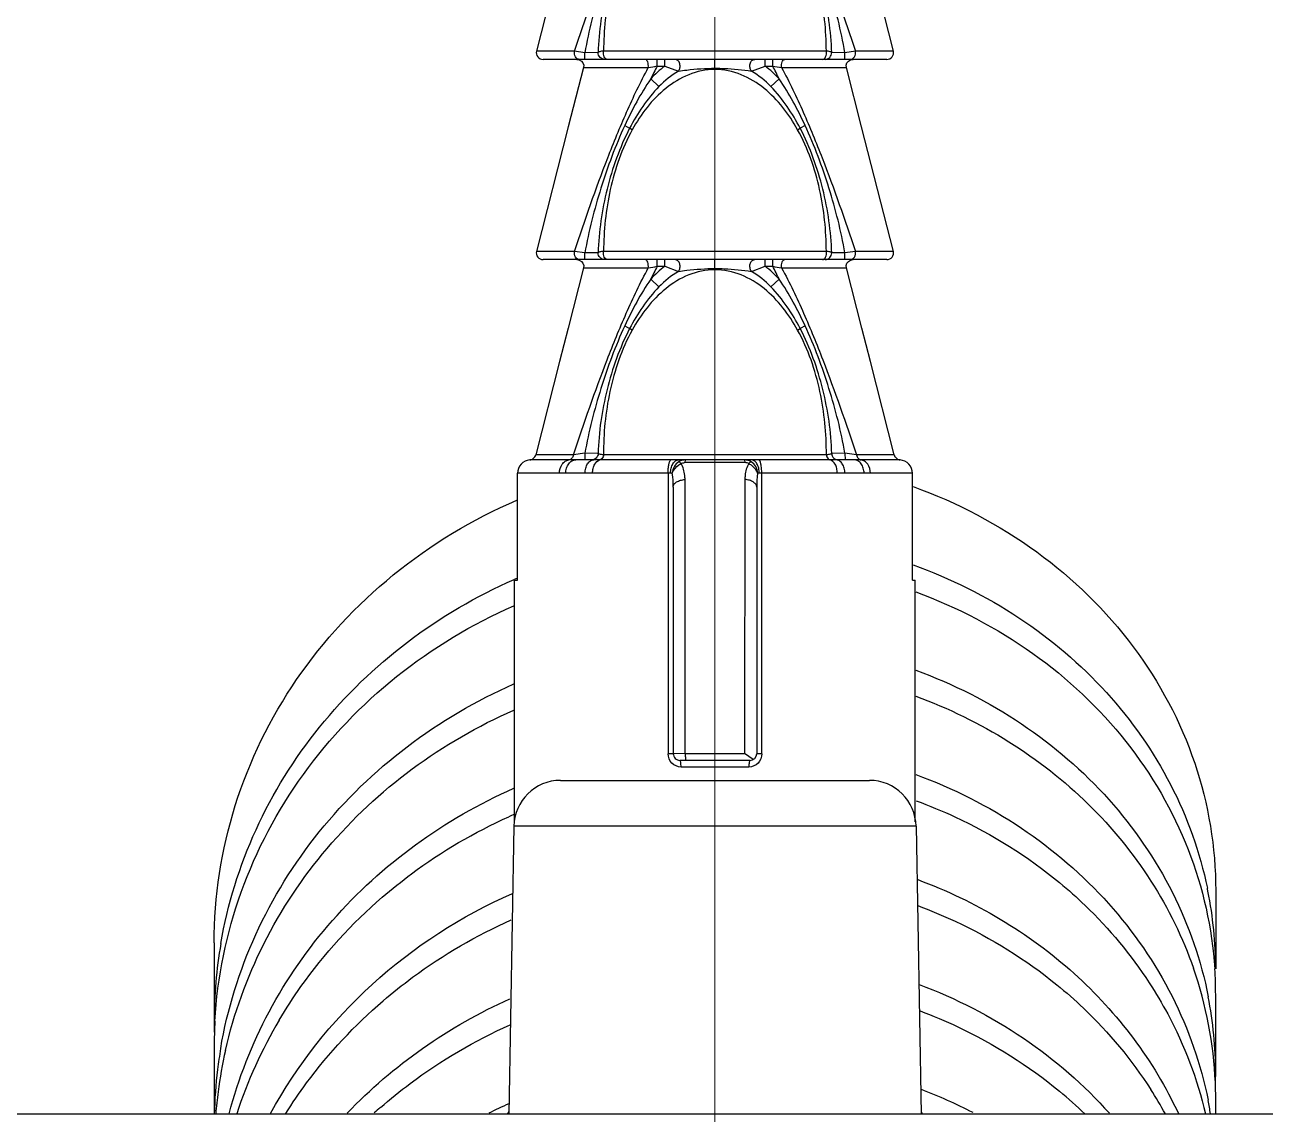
# Model space of a CAD drawing. Header units: millimetres. Extents: x -244938 to -244097, y -22577 to -21982.
# Drawn here: x -244533.28 to -244514.7, y -22220.01 to -22203.69 of the extents above; entities that cross this region are included whole.
import ezdxf

# ---------------------------------------------------------------- set-up
doc = ezdxf.new("R2010")
doc.units = ezdxf.units.MM
doc.linetypes.add('CENTERX2', pattern=[101.6, 63.5, -12.7, 12.7, -12.7])
doc.layers.add('CENTER', color=1, linetype='CENTERX2', lineweight=15)
doc.layers.add('벽', color=2, linetype='Continuous')

msp = doc.modelspace()

# ---------------------------------------------------------------- linework, layer by layer
at = {"linetype": 'Continuous'}
for p, q in [((-244525.14, -22202.22), (-244525.616, -22204.083)), ((-244520.271, -22204.083), (-244520.746, -22202.22)), ((-244525.047, -22204.083), (-244525.616, -22204.083)), ((-244524.891, -22204.107), (-244525.047, -22204.083)), ((-244524.692, -22204.104), (-244524.891, -22204.107)), ((-244524.89, -22204.207), (-244524.891, -22204.107)), ((-244521.275, -22204.083), (-244524.612, -22204.083)), ((-244520.996, -22204.107), (-244521.194, -22204.104)), ((-244520.997, -22204.207), (-244520.996, -22204.107)), ((-244520.84, -22204.083), (-244520.996, -22204.107)), ((-244520.271, -22204.083), (-244520.84, -22204.083)), ((-244520.37, -22204.207), (-244525.517, -22204.207)), ((-244524.912, -22204.331), (-244525.14, -22205.22)), ((-244525.012, -22204.207), (-244524.975, -22204.214)), ((-244524.975, -22204.214), (-244524.943, -22204.233)), ((-244524.943, -22204.233), (-244524.92, -22204.261)), ((-244524.92, -22204.261), (-244524.909, -22204.296)), ((-244524.909, -22204.296), (-244524.912, -22204.331)), ((-244524.912, -22204.331), (-244523.941, -22204.331)), ((-244523.808, -22204.307), (-244523.808, -22204.207)), ((-244523.808, -22204.307), (-244523.695, -22204.307)), ((-244523.695, -22204.307), (-244523.695, -22204.207)), ((-244523.695, -22204.307), (-244523.491, -22204.383)), ((-244522.943, -22204.359), (-244522.943, -22204.207)), ((-244522.396, -22204.383), (-244522.192, -22204.307)), ((-244522.192, -22204.307), (-244522.192, -22204.207)), ((-244522.192, -22204.307), (-244522.078, -22204.307)), ((-244522.078, -22204.307), (-244522.078, -22204.207)), ((-244521.945, -22204.331), (-244520.975, -22204.331)), ((-244520.977, -22204.296), (-244520.966, -22204.261)), ((-244520.975, -22204.331), (-244520.977, -22204.296)), ((-244520.746, -22205.22), (-244520.975, -22204.331)), ((-244520.966, -22204.261), (-244520.944, -22204.233)), ((-244520.944, -22204.233), (-244520.912, -22204.214)), ((-244520.912, -22204.214), (-244520.875, -22204.207)), ((-244523.906, -22204.501), (-244523.782, -22204.616)), ((-244521.98, -22204.501), (-244522.105, -22204.616)), ((-244525.14, -22205.22), (-244525.616, -22207.083)), ((-244524.295, -22205.199), (-244524.221, -22205.24)), ((-244524.182, -22205.262), (-244524.221, -22205.24)), ((-244521.705, -22205.262), (-244521.666, -22205.24)), ((-244521.592, -22205.198), (-244521.666, -22205.24)), ((-244520.271, -22207.083), (-244520.746, -22205.22)), ((-244525.047, -22207.083), (-244525.616, -22207.083)), ((-244524.891, -22207.107), (-244525.047, -22207.083)), ((-244524.692, -22207.104), (-244524.891, -22207.107)), ((-244524.89, -22207.207), (-244524.891, -22207.107)), ((-244521.275, -22207.083), (-244524.612, -22207.083)), ((-244520.996, -22207.107), (-244521.194, -22207.104)), ((-244520.997, -22207.207), (-244520.996, -22207.107)), ((-244520.84, -22207.083), (-244520.996, -22207.107)), ((-244520.271, -22207.083), (-244520.84, -22207.083)), ((-244520.37, -22207.207), (-244525.517, -22207.207)), ((-244524.912, -22207.331), (-244525.144, -22208.235)), ((-244525.012, -22207.207), (-244524.975, -22207.214)), ((-244524.975, -22207.214), (-244524.943, -22207.233)), ((-244524.943, -22207.233), (-244524.92, -22207.261)), ((-244524.92, -22207.261), (-244524.909, -22207.296)), ((-244524.909, -22207.296), (-244524.912, -22207.331)), ((-244524.912, -22207.331), (-244523.941, -22207.331)), ((-244523.808, -22207.307), (-244523.808, -22207.207)), ((-244523.808, -22207.307), (-244523.695, -22207.307)), ((-244523.695, -22207.307), (-244523.695, -22207.207)), ((-244523.695, -22207.307), (-244523.491, -22207.383)), ((-244522.943, -22207.359), (-244522.943, -22207.207)), ((-244522.396, -22207.383), (-244522.192, -22207.307)), ((-244522.192, -22207.307), (-244522.192, -22207.207)), ((-244522.192, -22207.307), (-244522.078, -22207.307)), ((-244522.078, -22207.307), (-244522.078, -22207.207)), ((-244521.945, -22207.331), (-244520.975, -22207.331)), ((-244520.977, -22207.296), (-244520.966, -22207.261)), ((-244520.975, -22207.331), (-244520.977, -22207.296)), ((-244520.742, -22208.235), (-244520.975, -22207.331)), ((-244520.966, -22207.261), (-244520.944, -22207.233)), ((-244520.944, -22207.233), (-244520.912, -22207.214)), ((-244520.912, -22207.214), (-244520.875, -22207.207)), ((-244523.906, -22207.501), (-244523.782, -22207.616)), ((-244521.98, -22207.501), (-244522.105, -22207.616)), ((-244525.144, -22208.235), (-244525.272, -22208.735)), ((-244524.295, -22208.199), (-244524.221, -22208.24)), ((-244524.182, -22208.262), (-244524.221, -22208.24)), ((-244521.705, -22208.262), (-244521.666, -22208.24)), ((-244521.592, -22208.198), (-244521.666, -22208.24)), ((-244520.614, -22208.735), (-244520.742, -22208.235)), ((-244525.272, -22208.735), (-244525.628, -22210.131)), ((-244520.258, -22210.131), (-244520.614, -22208.735)), ((-244525.063, -22210.131), (-244525.628, -22210.131)), ((-244524.891, -22210.107), (-244525.063, -22210.131)), ((-244524.692, -22210.11), (-244524.891, -22210.107)), ((-244524.891, -22210.107), (-244524.891, -22210.207)), ((-244521.275, -22210.131), (-244524.612, -22210.131)), ((-244520.996, -22210.107), (-244521.194, -22210.11)), ((-244520.824, -22210.131), (-244520.996, -22210.107)), ((-244520.996, -22210.107), (-244520.995, -22210.207)), ((-244520.258, -22210.131), (-244520.824, -22210.131)), ((-244525.131, -22210.207), (-244525.717, -22210.207)), ((-244525.64, -22210.159), (-244525.66, -22210.183)), ((-244525.028, -22210.207), (-244525.131, -22210.207)), ((-244524.759, -22210.207), (-244525.028, -22210.207)), ((-244524.665, -22210.207), (-244524.759, -22210.207)), ((-244523.603, -22210.207), (-244524.665, -22210.207)), ((-244523.487, -22210.207), (-244523.603, -22210.207)), ((-244522.4, -22210.207), (-244523.487, -22210.207)), ((-244522.49, -22210.248), (-244523.397, -22210.248)), ((-244522.284, -22210.207), (-244522.4, -22210.207)), ((-244521.221, -22210.207), (-244522.284, -22210.207)), ((-244521.128, -22210.207), (-244521.221, -22210.207)), ((-244520.859, -22210.207), (-244521.128, -22210.207)), ((-244520.756, -22210.207), (-244520.859, -22210.207)), ((-244520.169, -22210.207), (-244520.756, -22210.207)), ((-244520.226, -22210.183), (-244520.246, -22210.159)), ((-244525.901, -22212.007), (-244525.901, -22210.406)), ((-244525.272, -22210.406), (-244525.901, -22210.406)), ((-244525.177, -22210.407), (-244525.272, -22210.406)), ((-244524.888, -22210.407), (-244525.177, -22210.407)), ((-244524.776, -22210.406), (-244524.888, -22210.407)), ((-244523.645, -22210.406), (-244524.776, -22210.406)), ((-244523.645, -22210.406), (-244523.645, -22214.607)), ((-244523.608, -22210.407), (-244523.645, -22210.406)), ((-244523.582, -22210.407), (-244523.608, -22210.407)), ((-244523.388, -22214.606), (-244523.391, -22210.501)), ((-244522.495, -22210.501), (-244522.499, -22214.606)), ((-244522.279, -22210.407), (-244522.304, -22210.407)), ((-244522.242, -22210.406), (-244522.279, -22210.407)), ((-244522.242, -22214.607), (-244522.242, -22210.406)), ((-244521.111, -22210.406), (-244522.242, -22210.406)), ((-244520.998, -22210.407), (-244521.111, -22210.406)), ((-244520.71, -22210.407), (-244520.998, -22210.407)), ((-244520.615, -22210.406), (-244520.71, -22210.407)), ((-244519.985, -22210.406), (-244520.615, -22210.406)), ((-244519.985, -22212.007), (-244519.985, -22210.406)), ((-244523.568, -22210.613), (-244523.568, -22214.607)), ((-244522.318, -22210.613), (-244522.318, -22214.607)), ((-244525.948, -22211.997), (-244525.94, -22211.994)), ((-244525.943, -22215.626), (-244525.943, -22212.007)), ((-244525.943, -22212.007), (-244525.901, -22212.007)), ((-244525.942, -22212.01), (-244525.933, -22212.007)), ((-244519.985, -22212.007), (-244519.943, -22212.007)), ((-244519.943, -22215.626), (-244519.943, -22212.007)), ((-244523.568, -22214.607), (-244523.645, -22214.607)), ((-244523.388, -22214.606), (-244523.568, -22214.607)), ((-244522.418, -22214.707), (-244523.468, -22214.707)), ((-244523.388, -22214.606), (-244522.499, -22214.606)), ((-244522.369, -22214.694), (-244522.499, -22214.606)), ((-244522.242, -22214.607), (-244522.318, -22214.607)), ((-244522.435, -22214.807), (-244523.451, -22214.807)), ((-244525.255, -22215.007), (-244520.631, -22215.007)), ((-244525.955, -22215.695), (-244526.031, -22220.007)), ((-244519.931, -22215.695), (-244525.955, -22215.695)), ((-244519.931, -22215.695), (-244519.856, -22220.007)), ((-244515.443, -22216.657), (-244515.443, -22217.829)), ((-244530.443, -22217.439), (-244530.443, -22218.611)), ((-244515.443, -22219.392), (-244515.443, -22218.22)), ((-244530.443, -22219.002), (-244530.443, -22220.007)), ((-244515.443, -22220.007), (-244515.443, -22219.783)), ((-244526.03, -22219.969), (-244526.053, -22220.007)), ((-244519.857, -22219.969), (-244519.833, -22220.007)), ((-244495.18, -22220.007), (-244550.605, -22220.007))]:
    msp.add_line(p, q, dxfattribs=at)
for centre, radius, start, end in [((-244527.836, -22182.605), 22.072, 280.1631, 280.5139), ((-244517.88, -22207.418), 6.695, 152.3134, 154.1752), ((-244528.016, -22207.423), 6.705, 25.8267, 27.6858), ((-244518.221, -22183.541), 21.121, 259.4774, 259.844), ((-244527.787, -22185.871), 21.802, 280.1608, 280.516), ((-244517.888, -22210.414), 6.686, 152.3123, 154.1767), ((-244527.996, -22210.412), 6.683, 25.8231, 27.6883), ((-244518.288, -22186.902), 20.754, 259.4755, 259.8486), ((-244525.725, -22210.107), 0.0998, 328.1025, 345.6551), ((-244520.162, -22210.107), 0.0998, 194.3449, 211.8975), ((-244525.727, -22210.103), 0.104, 275.3324, 292.573), ((-244525.727, -22210.104), 0.103, 292.6638, 310.2499), ((-244520.16, -22210.104), 0.103, 229.7501, 247.3362), ((-244520.16, -22210.103), 0.104, 247.427, 264.6676), ((-244522.717, -22219.363), 8.043, 113.4059, 113.6196), ((-244523.468, -22214.607), 0.1, 180, 270.0005), ((-244522.418, -22214.607), 0.1, 270, 0), ((-244525.255, -22215.707), 0.7, 90, 179), ((-244520.631, -22215.707), 0.7, 1, 90), ((-244522.723, -22222.865), 8.027, 113.6716, 114.3396), ((-244521.394, -22217.834), 5.95, 11.2906, 11.7618), ((-244521.386, -22217.832), 5.942, 0.0261, 11.2894), ((-244523.597, -22218.613), 6.846, 170.2374, 179.9864), ((-244521.422, -22219.792), 5.979, 2.4672, 19.243), ((-244521.36, -22218.22), 5.916, 0.0023, 3.7949), ((-244521.382, -22219.395), 5.938, 0.0217, 11.1358), ((-244523.619, -22218.611), 6.825, 180.0031, 181.4104), ((-244523.612, -22219.002), 6.831, 176.7256, 179.9984), ((-244523.379, -22222.198), 7.075, 149.4115, 161.9034), ((-244523.597, -22220.176), 6.847, 170.3106, 172.9797), ((-244523.583, -22220.569), 6.861, 167.2368, 172.4825), ((-244523.612, -22220.174), 6.832, 172.9836, 178.5966), ((-244521.355, -22219.393), 5.911, 358.6255, 0.0016), ((-244521.342, -22219.783), 5.899, 359.9965, 2.4146), ((-244523.597, -22220.567), 6.846, 172.4854, 175.2932), ((-244522.532, -22226.696), 7.549, 62.7672, 69.2059), ((-244522.182, -22224.984), 6.903, 46.1808, 50.4121), ((-244521.75, -22223.059), 6.338, 28.8236, 32.6931), ((-244522.936, -22225.669), 7.641, 131.0588, 131.9789), ((-244522.736, -22227.136), 7.997, 114.3365, 116.7242), ((-244521.403, -22220.962), 5.96, 9.2582, 11.2486)]:
    msp.add_arc(centre, radius, start, end, dxfattribs=at)
for points, knots in [([(-244525.047, -22204.083), (-244524.89, -22203.613), (-244524.646, -22202.912), (-244524.273, -22201.996), (-244524.06, -22201.548), (-244523.941, -22201.331)], [0, 0, 0, 0, 0.500014, 0.750016, 1, 1, 1, 1]), ([(-244521.945, -22201.331), (-244521.826, -22201.548), (-244521.614, -22201.996), (-244521.241, -22202.912), (-244520.996, -22203.613), (-244520.84, -22204.083)], [0, 0, 0, 0, 0.249984, 0.499986, 1, 1, 1, 1]), ([(-244524.295, -22202.199), (-244524.434, -22202.502), (-244524.61, -22202.973), (-244524.792, -22203.615), (-244524.863, -22203.942), (-244524.891, -22204.107)], [0, 0, 0, 0, 0.499916, 0.749957, 1, 1, 1, 1]), ([(-244524.221, -22202.24), (-244524.37, -22202.527), (-244524.535, -22202.989), (-244524.659, -22203.622), (-244524.688, -22203.944), (-244524.692, -22204.104)], [0, 0, 0, 0, 0.501413, 0.751199, 1, 1, 1, 1]), ([(-244524.182, -22202.262), (-244524.336, -22202.54), (-244524.545, -22203.143), (-244524.61, -22203.772), (-244524.612, -22204.083)], [0, 0, 0, 0, 0.505805, 1, 1, 1, 1]), ([(-244521.275, -22204.083), (-244521.276, -22203.772), (-244521.341, -22203.143), (-244521.551, -22202.54), (-244521.705, -22202.262)], [0, 0, 0, 0, 0.494196, 1, 1, 1, 1]), ([(-244521.194, -22204.104), (-244521.198, -22203.944), (-244521.228, -22203.622), (-244521.352, -22202.989), (-244521.517, -22202.527), (-244521.666, -22202.24)], [0, 0, 0, 0, 0.248799, 0.498591, 1, 1, 1, 1]), ([(-244520.996, -22204.107), (-244521.024, -22203.942), (-244521.095, -22203.615), (-244521.277, -22202.972), (-244521.452, -22202.501), (-244521.592, -22202.198)], [0, 0, 0, 0, 0.250042, 0.500085, 1, 1, 1, 1]), ([(-244525.616, -22204.083), (-244525.623, -22204.111), (-244525.609, -22204.179), (-244525.547, -22204.207), (-244525.517, -22204.207)], [0, 0, 0, 0, 0.499383, 1, 1, 1, 1]), ([(-244524.972, -22204.207), (-244524.983, -22204.207), (-244525.009, -22204.199), (-244525.046, -22204.158), (-244525.052, -22204.111), (-244525.047, -22204.083)], [0, 0, 0, 0, 0.219188, 0.461716, 1, 1, 1, 1]), ([(-244524.592, -22204.207), (-244524.618, -22204.207), (-244524.672, -22204.185), (-244524.693, -22204.13), (-244524.692, -22204.104)], [0, 0, 0, 0, 0.499908, 1, 1, 1, 1]), ([(-244524.612, -22204.083), (-244524.631, -22204.085), (-244524.657, -22204.088), (-244524.683, -22204.096), (-244524.691, -22204.101), (-244524.692, -22204.104)], [0, 0, 0, 0, 0.690597, 0.893402, 1, 1, 1, 1]), ([(-244524.552, -22204.207), (-244524.562, -22204.207), (-244524.583, -22204.198), (-244524.604, -22204.167), (-244524.614, -22204.127), (-244524.614, -22204.098), (-244524.612, -22204.083)], [0, 0, 0, 0, 0.189502, 0.423747, 0.703402, 1, 1, 1, 1]), ([(-244521.334, -22204.207), (-244521.325, -22204.207), (-244521.303, -22204.198), (-244521.283, -22204.167), (-244521.272, -22204.127), (-244521.273, -22204.098), (-244521.275, -22204.083)], [0, 0, 0, 0, 0.189503, 0.423748, 0.703403, 1, 1, 1, 1]), ([(-244521.294, -22204.207), (-244521.268, -22204.207), (-244521.214, -22204.185), (-244521.194, -22204.13), (-244521.194, -22204.104)], [0, 0, 0, 0, 0.499908, 1, 1, 1, 1]), ([(-244521.194, -22204.104), (-244521.195, -22204.101), (-244521.204, -22204.096), (-244521.23, -22204.088), (-244521.255, -22204.085), (-244521.275, -22204.083)], [0, 0, 0, 0, 0.106498, 0.30909, 1, 1, 1, 1]), ([(-244520.915, -22204.207), (-244520.903, -22204.207), (-244520.878, -22204.199), (-244520.841, -22204.158), (-244520.835, -22204.111), (-244520.84, -22204.083)], [0, 0, 0, 0, 0.219189, 0.461717, 1, 1, 1, 1]), ([(-244520.37, -22204.207), (-244520.34, -22204.207), (-244520.278, -22204.179), (-244520.264, -22204.111), (-244520.271, -22204.083)], [0, 0, 0, 0, 0.500617, 1, 1, 1, 1]), ([(-244525.047, -22207.083), (-244524.89, -22206.613), (-244524.646, -22205.912), (-244524.273, -22204.996), (-244524.06, -22204.548), (-244523.941, -22204.331)], [0, 0, 0, 0, 0.500014, 0.750016, 1, 1, 1, 1]), ([(-244522.943, -22204.359), (-244523.077, -22204.359), (-244523.346, -22204.415), (-244523.691, -22204.629), (-244523.971, -22204.919), (-244524.117, -22205.145), (-244524.182, -22205.262)], [0, 0, 0, 0, 0.250277, 0.499797, 0.74937, 1, 1, 1, 1]), ([(-244523.941, -22204.331), (-244523.939, -22204.316), (-244523.94, -22204.287), (-244523.948, -22204.243), (-244523.971, -22204.207), (-244523.989, -22204.207)], [0, 0, 0, 0, 0.318177, 0.614091, 1, 1, 1, 1]), ([(-244523.491, -22204.383), (-244523.479, -22204.368), (-244523.464, -22204.331), (-244523.466, -22204.273), (-244523.491, -22204.223), (-244523.524, -22204.207), (-244523.539, -22204.207)], [0, 0, 0, 0, 0.259552, 0.537508, 0.7898, 1, 1, 1, 1]), ([(-244523.491, -22204.383), (-244523.449, -22204.377), (-244523.268, -22204.354), (-244523.084, -22204.34), (-244522.943, -22204.34)], [0, 0, 0, 0, 0.229837, 1, 1, 1, 1]), ([(-244522.943, -22204.34), (-244522.896, -22204.34), (-244522.712, -22204.345), (-244522.53, -22204.364), (-244522.396, -22204.383)], [0, 0, 0, 0, 0.260003, 1, 1, 1, 1]), ([(-244521.705, -22205.262), (-244521.769, -22205.144), (-244521.916, -22204.919), (-244522.196, -22204.629), (-244522.541, -22204.415), (-244522.81, -22204.359), (-244522.943, -22204.359)], [0, 0, 0, 0, 0.250677, 0.500316, 0.749851, 1, 1, 1, 1]), ([(-244522.396, -22204.383), (-244522.407, -22204.368), (-244522.423, -22204.331), (-244522.42, -22204.273), (-244522.396, -22204.223), (-244522.363, -22204.207), (-244522.348, -22204.207)], [0, 0, 0, 0, 0.259551, 0.537504, 0.789794, 1, 1, 1, 1]), ([(-244521.945, -22204.331), (-244521.947, -22204.316), (-244521.947, -22204.287), (-244521.939, -22204.243), (-244521.916, -22204.207), (-244521.898, -22204.207)], [0, 0, 0, 0, 0.318177, 0.614092, 1, 1, 1, 1]), ([(-244521.945, -22204.331), (-244521.826, -22204.548), (-244521.614, -22204.996), (-244521.241, -22205.912), (-244520.996, -22206.613), (-244520.84, -22207.083)], [0, 0, 0, 0, 0.249984, 0.499986, 1, 1, 1, 1]), ([(-244524.295, -22205.199), (-244524.434, -22205.502), (-244524.61, -22205.973), (-244524.792, -22206.615), (-244524.863, -22206.942), (-244524.891, -22207.107)], [0, 0, 0, 0, 0.499916, 0.749957, 1, 1, 1, 1]), ([(-244524.221, -22205.24), (-244524.37, -22205.527), (-244524.535, -22205.989), (-244524.659, -22206.622), (-244524.688, -22206.944), (-244524.692, -22207.104)], [0, 0, 0, 0, 0.501413, 0.751199, 1, 1, 1, 1]), ([(-244524.182, -22205.262), (-244524.336, -22205.54), (-244524.545, -22206.143), (-244524.61, -22206.772), (-244524.612, -22207.083)], [0, 0, 0, 0, 0.505805, 1, 1, 1, 1]), ([(-244521.275, -22207.083), (-244521.276, -22206.772), (-244521.341, -22206.143), (-244521.551, -22205.54), (-244521.705, -22205.262)], [0, 0, 0, 0, 0.494196, 1, 1, 1, 1]), ([(-244521.194, -22207.104), (-244521.198, -22206.944), (-244521.228, -22206.622), (-244521.352, -22205.989), (-244521.517, -22205.527), (-244521.666, -22205.24)], [0, 0, 0, 0, 0.248799, 0.498591, 1, 1, 1, 1]), ([(-244520.996, -22207.107), (-244521.024, -22206.942), (-244521.095, -22206.615), (-244521.277, -22205.972), (-244521.452, -22205.501), (-244521.592, -22205.198)], [0, 0, 0, 0, 0.250042, 0.500085, 1, 1, 1, 1]), ([(-244525.616, -22207.083), (-244525.623, -22207.111), (-244525.609, -22207.179), (-244525.547, -22207.207), (-244525.517, -22207.207)], [0, 0, 0, 0, 0.499383, 1, 1, 1, 1]), ([(-244524.972, -22207.207), (-244524.983, -22207.207), (-244525.009, -22207.199), (-244525.046, -22207.158), (-244525.052, -22207.111), (-244525.047, -22207.083)], [0, 0, 0, 0, 0.219188, 0.461716, 1, 1, 1, 1]), ([(-244524.592, -22207.207), (-244524.618, -22207.207), (-244524.672, -22207.185), (-244524.693, -22207.13), (-244524.692, -22207.104)], [0, 0, 0, 0, 0.499908, 1, 1, 1, 1]), ([(-244524.612, -22207.083), (-244524.631, -22207.085), (-244524.657, -22207.088), (-244524.683, -22207.096), (-244524.691, -22207.101), (-244524.692, -22207.104)], [0, 0, 0, 0, 0.690597, 0.893402, 1, 1, 1, 1]), ([(-244524.552, -22207.207), (-244524.562, -22207.207), (-244524.583, -22207.198), (-244524.604, -22207.167), (-244524.614, -22207.127), (-244524.614, -22207.098), (-244524.612, -22207.083)], [0, 0, 0, 0, 0.189502, 0.423747, 0.703402, 1, 1, 1, 1]), ([(-244521.334, -22207.207), (-244521.325, -22207.207), (-244521.303, -22207.198), (-244521.283, -22207.167), (-244521.272, -22207.127), (-244521.273, -22207.098), (-244521.275, -22207.083)], [0, 0, 0, 0, 0.189503, 0.423748, 0.703403, 1, 1, 1, 1]), ([(-244521.294, -22207.207), (-244521.268, -22207.207), (-244521.214, -22207.185), (-244521.194, -22207.13), (-244521.194, -22207.104)], [0, 0, 0, 0, 0.499908, 1, 1, 1, 1]), ([(-244521.194, -22207.104), (-244521.195, -22207.101), (-244521.204, -22207.096), (-244521.23, -22207.088), (-244521.255, -22207.085), (-244521.275, -22207.083)], [0, 0, 0, 0, 0.106498, 0.30909, 1, 1, 1, 1]), ([(-244520.915, -22207.207), (-244520.903, -22207.207), (-244520.878, -22207.199), (-244520.841, -22207.158), (-244520.835, -22207.111), (-244520.84, -22207.083)], [0, 0, 0, 0, 0.219189, 0.461717, 1, 1, 1, 1]), ([(-244520.37, -22207.207), (-244520.34, -22207.207), (-244520.278, -22207.179), (-244520.264, -22207.111), (-244520.271, -22207.083)], [0, 0, 0, 0, 0.500617, 1, 1, 1, 1]), ([(-244525.063, -22210.131), (-244524.904, -22209.654), (-244524.656, -22208.94), (-244524.278, -22208.007), (-244524.062, -22207.552), (-244523.941, -22207.331)], [0, 0, 0, 0, 0.500015, 0.750017, 1, 1, 1, 1]), ([(-244523.941, -22207.331), (-244523.939, -22207.316), (-244523.94, -22207.287), (-244523.948, -22207.243), (-244523.971, -22207.207), (-244523.989, -22207.207)], [0, 0, 0, 0, 0.318178, 0.614092, 1, 1, 1, 1]), ([(-244523.491, -22207.383), (-244523.479, -22207.368), (-244523.464, -22207.331), (-244523.466, -22207.273), (-244523.491, -22207.223), (-244523.524, -22207.207), (-244523.539, -22207.207)], [0, 0, 0, 0, 0.259552, 0.537509, 0.789801, 1, 1, 1, 1]), ([(-244523.491, -22207.383), (-244523.449, -22207.377), (-244523.268, -22207.354), (-244523.084, -22207.34), (-244522.943, -22207.34)], [0, 0, 0, 0, 0.229839, 1, 1, 1, 1]), ([(-244522.943, -22207.34), (-244522.896, -22207.34), (-244522.712, -22207.345), (-244522.53, -22207.364), (-244522.396, -22207.383)], [0, 0, 0, 0, 0.260004, 1, 1, 1, 1]), ([(-244522.396, -22207.383), (-244522.407, -22207.368), (-244522.423, -22207.331), (-244522.42, -22207.273), (-244522.396, -22207.223), (-244522.363, -22207.207), (-244522.348, -22207.207)], [0, 0, 0, 0, 0.259551, 0.537504, 0.789795, 1, 1, 1, 1]), ([(-244521.945, -22207.331), (-244521.947, -22207.316), (-244521.947, -22207.287), (-244521.939, -22207.243), (-244521.916, -22207.207), (-244521.898, -22207.207)], [0, 0, 0, 0, 0.318177, 0.614092, 1, 1, 1, 1]), ([(-244521.945, -22207.331), (-244521.824, -22207.552), (-244521.608, -22208.007), (-244521.23, -22208.94), (-244520.982, -22209.654), (-244520.824, -22210.131)], [0, 0, 0, 0, 0.249983, 0.499985, 1, 1, 1, 1]), ([(-244522.943, -22207.359), (-244523.077, -22207.359), (-244523.346, -22207.415), (-244523.691, -22207.629), (-244523.971, -22207.92), (-244524.118, -22208.145), (-244524.182, -22208.262)], [0, 0, 0, 0, 0.250296, 0.49982, 0.749389, 1, 1, 1, 1]), ([(-244521.705, -22208.262), (-244521.769, -22208.144), (-244521.916, -22207.919), (-244522.196, -22207.629), (-244522.541, -22207.415), (-244522.81, -22207.359), (-244522.943, -22207.359)], [0, 0, 0, 0, 0.250677, 0.500316, 0.74985, 1, 1, 1, 1]), ([(-244524.295, -22208.199), (-244524.434, -22208.502), (-244524.61, -22208.973), (-244524.792, -22209.616), (-244524.863, -22209.943), (-244524.891, -22210.107)], [0, 0, 0, 0, 0.499916, 0.749956, 1, 1, 1, 1]), ([(-244524.221, -22208.24), (-244524.371, -22208.528), (-244524.536, -22208.992), (-244524.66, -22209.627), (-244524.689, -22209.949), (-244524.692, -22210.11)], [0, 0, 0, 0, 0.501414, 0.751196, 1, 1, 1, 1]), ([(-244524.182, -22208.262), (-244524.34, -22208.548), (-244524.552, -22209.167), (-244524.614, -22209.813), (-244524.612, -22210.131)], [0, 0, 0, 0, 0.50612, 1, 1, 1, 1]), ([(-244521.275, -22210.131), (-244521.273, -22209.813), (-244521.335, -22209.167), (-244521.547, -22208.547), (-244521.705, -22208.262)], [0, 0, 0, 0, 0.493886, 1, 1, 1, 1]), ([(-244521.194, -22210.11), (-244521.198, -22209.949), (-244521.227, -22209.626), (-244521.351, -22208.991), (-244521.516, -22208.528), (-244521.666, -22208.24)], [0, 0, 0, 0, 0.248801, 0.498589, 1, 1, 1, 1]), ([(-244520.996, -22210.107), (-244521.024, -22209.943), (-244521.095, -22209.616), (-244521.277, -22208.973), (-244521.452, -22208.501), (-244521.592, -22208.198)], [0, 0, 0, 0, 0.250042, 0.500085, 1, 1, 1, 1]), ([(-244525.063, -22210.131), (-244525.066, -22210.15), (-244525.081, -22210.184), (-244525.115, -22210.205), (-244525.131, -22210.207)], [0, 0, 0, 0, 0.536771, 1, 1, 1, 1]), ([(-244524.692, -22210.11), (-244524.693, -22210.135), (-244524.715, -22210.186), (-244524.767, -22210.207), (-244524.792, -22210.207)], [0, 0, 0, 0, 0.50007, 1, 1, 1, 1]), ([(-244524.612, -22210.131), (-244524.632, -22210.129), (-244524.658, -22210.126), (-244524.683, -22210.118), (-244524.692, -22210.113), (-244524.692, -22210.11)], [0, 0, 0, 0, 0.701316, 0.899207, 1, 1, 1, 1]), ([(-244524.612, -22210.131), (-244524.613, -22210.141), (-244524.62, -22210.171), (-244524.644, -22210.203), (-244524.665, -22210.207)], [0, 0, 0, 0, 0.306518, 1, 1, 1, 1]), ([(-244521.194, -22210.11), (-244521.195, -22210.113), (-244521.203, -22210.118), (-244521.229, -22210.126), (-244521.255, -22210.129), (-244521.275, -22210.131)], [0, 0, 0, 0, 0.100661, 0.298276, 1, 1, 1, 1]), ([(-244521.275, -22210.131), (-244521.273, -22210.141), (-244521.266, -22210.171), (-244521.243, -22210.203), (-244521.221, -22210.207)], [0, 0, 0, 0, 0.306518, 1, 1, 1, 1]), ([(-244521.194, -22210.11), (-244521.194, -22210.135), (-244521.172, -22210.186), (-244521.12, -22210.207), (-244521.094, -22210.207)], [0, 0, 0, 0, 0.500069, 1, 1, 1, 1]), ([(-244520.824, -22210.131), (-244520.82, -22210.15), (-244520.806, -22210.184), (-244520.772, -22210.205), (-244520.756, -22210.207)], [0, 0, 0, 0, 0.536771, 1, 1, 1, 1]), ([(-244525.717, -22210.207), (-244525.766, -22210.211), (-244525.862, -22210.257), (-244525.901, -22210.357), (-244525.901, -22210.406)], [0, 0, 0, 0, 0.499954, 1, 1, 1, 1]), ([(-244525.272, -22210.406), (-244525.272, -22210.359), (-244525.252, -22210.288), (-244525.19, -22210.224), (-244525.15, -22210.209), (-244525.131, -22210.207)], [0, 0, 0, 0, 0.535663, 0.777504, 1, 1, 1, 1]), ([(-244525.177, -22210.407), (-244525.177, -22210.381), (-244525.17, -22210.331), (-244525.139, -22210.265), (-244525.09, -22210.219), (-244525.048, -22210.207), (-244525.028, -22210.207)], [0, 0, 0, 0, 0.282644, 0.547386, 0.784518, 1, 1, 1, 1]), ([(-244524.888, -22210.407), (-244524.888, -22210.381), (-244524.882, -22210.332), (-244524.856, -22210.267), (-244524.814, -22210.22), (-244524.776, -22210.207), (-244524.759, -22210.207)], [0, 0, 0, 0, 0.29658, 0.56834, 0.80051, 1, 1, 1, 1]), ([(-244524.776, -22210.406), (-244524.776, -22210.381), (-244524.771, -22210.335), (-244524.745, -22210.259), (-244524.699, -22210.212), (-244524.665, -22210.207)], [0, 0, 0, 0, 0.301065, 0.577718, 1, 1, 1, 1]), ([(-244523.645, -22210.406), (-244523.645, -22210.382), (-244523.643, -22210.337), (-244523.635, -22210.276), (-244523.624, -22210.234), (-244523.611, -22210.21), (-244523.603, -22210.207)], [0, 0, 0, 0, 0.347706, 0.651377, 0.874527, 1, 1, 1, 1]), ([(-244523.608, -22210.407), (-244523.608, -22210.381), (-244523.602, -22210.332), (-244523.577, -22210.267), (-244523.539, -22210.22), (-244523.503, -22210.207), (-244523.487, -22210.207)], [0, 0, 0, 0, 0.302961, 0.578074, 0.808117, 1, 1, 1, 1]), ([(-244523.485, -22210.235), (-244523.514, -22210.253), (-244523.562, -22210.305), (-244523.581, -22210.373), (-244523.582, -22210.407)], [0, 0, 0, 0, 0.494234, 1, 1, 1, 1]), ([(-244523.582, -22210.407), (-244523.577, -22210.392), (-244523.547, -22210.333), (-244523.496, -22210.285), (-244523.452, -22210.262)], [0, 0, 0, 0, 0.235597, 1, 1, 1, 1]), ([(-244523.485, -22210.235), (-244523.48, -22210.236), (-244523.467, -22210.245), (-244523.458, -22210.255), (-244523.452, -22210.262)], [0, 0, 0, 0, 0.380343, 1, 1, 1, 1]), ([(-244523.391, -22210.501), (-244523.392, -22210.48), (-244523.396, -22210.397), (-244523.419, -22210.314), (-244523.452, -22210.262)], [0, 0, 0, 0, 0.254318, 1, 1, 1, 1]), ([(-244523.385, -22210.207), (-244523.389, -22210.207), (-244523.393, -22210.226), (-244523.396, -22210.238), (-244523.397, -22210.248)], [0, 0, 0, 0, 0.294511, 1, 1, 1, 1]), ([(-244522.49, -22210.248), (-244522.491, -22210.238), (-244522.493, -22210.226), (-244522.498, -22210.207), (-244522.502, -22210.207)], [0, 0, 0, 0, 0.705489, 1, 1, 1, 1]), ([(-244522.435, -22210.262), (-244522.468, -22210.314), (-244522.491, -22210.397), (-244522.495, -22210.48), (-244522.495, -22210.501)], [0, 0, 0, 0, 0.74571, 1, 1, 1, 1]), ([(-244522.435, -22210.262), (-244522.429, -22210.255), (-244522.419, -22210.245), (-244522.407, -22210.236), (-244522.402, -22210.235)], [0, 0, 0, 0, 0.619839, 1, 1, 1, 1]), ([(-244522.435, -22210.262), (-244522.42, -22210.27), (-244522.365, -22210.306), (-244522.321, -22210.361), (-244522.304, -22210.407)], [0, 0, 0, 0, 0.259871, 1, 1, 1, 1]), ([(-244522.304, -22210.407), (-244522.306, -22210.373), (-244522.325, -22210.304), (-244522.374, -22210.252), (-244522.402, -22210.234)], [0, 0, 0, 0, 0.505777, 1, 1, 1, 1]), ([(-244522.279, -22210.407), (-244522.279, -22210.381), (-244522.285, -22210.332), (-244522.309, -22210.267), (-244522.348, -22210.22), (-244522.384, -22210.207), (-244522.4, -22210.207)], [0, 0, 0, 0, 0.302957, 0.578067, 0.80811, 1, 1, 1, 1]), ([(-244522.242, -22210.406), (-244522.242, -22210.382), (-244522.244, -22210.337), (-244522.252, -22210.276), (-244522.263, -22210.234), (-244522.276, -22210.21), (-244522.284, -22210.207)], [0, 0, 0, 0, 0.347707, 0.651378, 0.874528, 1, 1, 1, 1]), ([(-244521.111, -22210.406), (-244521.111, -22210.381), (-244521.116, -22210.335), (-244521.142, -22210.259), (-244521.188, -22210.212), (-244521.221, -22210.207)], [0, 0, 0, 0, 0.301064, 0.577717, 1, 1, 1, 1]), ([(-244520.998, -22210.407), (-244520.998, -22210.381), (-244521.004, -22210.332), (-244521.031, -22210.267), (-244521.073, -22210.22), (-244521.111, -22210.207), (-244521.128, -22210.207)], [0, 0, 0, 0, 0.29658, 0.56834, 0.800511, 1, 1, 1, 1]), ([(-244520.71, -22210.407), (-244520.71, -22210.381), (-244520.717, -22210.331), (-244520.748, -22210.265), (-244520.797, -22210.219), (-244520.839, -22210.207), (-244520.859, -22210.207)], [0, 0, 0, 0, 0.282644, 0.547387, 0.784519, 1, 1, 1, 1]), ([(-244520.615, -22210.406), (-244520.615, -22210.359), (-244520.634, -22210.288), (-244520.697, -22210.224), (-244520.737, -22210.209), (-244520.756, -22210.207)], [0, 0, 0, 0, 0.535663, 0.777505, 1, 1, 1, 1]), ([(-244519.985, -22210.406), (-244519.985, -22210.357), (-244520.024, -22210.257), (-244520.121, -22210.211), (-244520.169, -22210.207)], [0, 0, 0, 0, 0.500046, 1, 1, 1, 1]), ([(-244523.568, -22210.613), (-244523.568, -22210.599), (-244523.557, -22210.567), (-244523.516, -22210.533), (-244523.459, -22210.509), (-244523.415, -22210.502), (-244523.391, -22210.501)], [0, 0, 0, 0, 0.186893, 0.41368, 0.689512, 1, 1, 1, 1]), ([(-244522.318, -22210.613), (-244522.318, -22210.599), (-244522.33, -22210.567), (-244522.371, -22210.533), (-244522.428, -22210.509), (-244522.472, -22210.502), (-244522.495, -22210.501)], [0, 0, 0, 0, 0.186893, 0.41368, 0.689512, 1, 1, 1, 1]), ([(-244519.974, -22210.607), (-244519.317, -22210.844), (-244518.081, -22211.491), (-244516.607, -22212.929), (-244515.661, -22214.702), (-244515.443, -22216.013), (-244515.443, -22216.657)], [0, 0, 0, 0, 0.260865, 0.513621, 0.759004, 1, 1, 1, 1]), ([(-244530.443, -22217.439), (-244530.443, -22216.746), (-244530.227, -22215.345), (-244529.287, -22213.429), (-244527.817, -22211.845), (-244526.571, -22211.094), (-244525.909, -22210.808)], [0, 0, 0, 0, 0.245128, 0.492795, 0.744481, 1, 1, 1, 1]), ([(-244519.974, -22211.779), (-244519.419, -22211.98), (-244518.364, -22212.504), (-244517.036, -22213.632), (-244516.059, -22215.025), (-244515.68, -22216.084), (-244515.568, -22216.621)], [0, 0, 0, 0, 0.259616, 0.512499, 0.758792, 1, 1, 1, 1]), ([(-244530.344, -22217.452), (-244530.243, -22216.865), (-244529.884, -22215.706), (-244528.918, -22214.156), (-244527.588, -22212.872), (-244526.515, -22212.246), (-244525.948, -22211.997)], [0, 0, 0, 0, 0.245295, 0.493442, 0.745141, 1, 1, 1, 1]), ([(-244519.934, -22212.185), (-244519.315, -22212.412), (-244518.146, -22213.021), (-244516.728, -22214.354), (-244515.773, -22215.995), (-244515.497, -22217.22), (-244515.456, -22217.829)], [0, 0, 0, 0, 0.260453, 0.513266, 0.758972, 1, 1, 1, 1]), ([(-244530.432, -22218.612), (-244530.395, -22217.956), (-244530.125, -22216.64), (-244529.176, -22214.854), (-244527.76, -22213.375), (-244526.58, -22212.666), (-244525.953, -22212.39)], [0, 0, 0, 0, 0.245161, 0.492998, 0.744696, 1, 1, 1, 1]), ([(-244519.934, -22213.357), (-244519.378, -22213.561), (-244518.322, -22214.093), (-244516.999, -22215.235), (-244516.031, -22216.642), (-244515.662, -22217.708), (-244515.555, -22218.248)], [0, 0, 0, 0, 0.259638, 0.512499, 0.758761, 1, 1, 1, 1]), ([(-244530.346, -22219.024), (-244530.246, -22218.437), (-244529.887, -22217.277), (-244528.923, -22215.725), (-244527.593, -22214.439), (-244526.52, -22213.811), (-244525.953, -22213.562)], [0, 0, 0, 0, 0.245296, 0.49344, 0.745137, 1, 1, 1, 1]), ([(-244519.937, -22213.746), (-244519.451, -22213.924), (-244518.523, -22214.375), (-244517.319, -22215.318), (-244516.371, -22216.476), (-244515.936, -22217.364), (-244515.777, -22217.821)], [0, 0, 0, 0, 0.258568, 0.511315, 0.758173, 1, 1, 1, 1]), ([(-244530.274, -22219.053), (-244530.149, -22218.501), (-244529.758, -22217.418), (-244528.797, -22215.975), (-244527.513, -22214.779), (-244526.492, -22214.19), (-244525.955, -22213.954)], [0, 0, 0, 0, 0.24542, 0.493707, 0.745375, 1, 1, 1, 1]), ([(-244523.451, -22214.807), (-244523.501, -22214.807), (-244523.605, -22214.762), (-244523.645, -22214.658), (-244523.645, -22214.607)], [0, 0, 0, 0, 0.496628, 1, 1, 1, 1]), ([(-244523.451, -22214.807), (-244523.451, -22214.794), (-244523.452, -22214.771), (-244523.456, -22214.739), (-244523.459, -22214.72), (-244523.465, -22214.707), (-244523.468, -22214.707)], [0, 0, 0, 0, 0.370671, 0.686736, 0.903221, 1, 1, 1, 1]), ([(-244523.388, -22214.606), (-244523.388, -22214.619), (-244523.388, -22214.643), (-244523.386, -22214.673), (-244523.383, -22214.695), (-244523.381, -22214.704), (-244523.379, -22214.707), (-244523.378, -22214.707)], [0, 0, 0, 0, 0.376508, 0.697371, 0.914015, 0.973155, 1, 1, 1, 1]), ([(-244522.242, -22214.607), (-244522.242, -22214.658), (-244522.281, -22214.762), (-244522.385, -22214.807), (-244522.435, -22214.807)], [0, 0, 0, 0, 0.503371, 1, 1, 1, 1]), ([(-244522.418, -22214.707), (-244522.422, -22214.707), (-244522.427, -22214.72), (-244522.431, -22214.739), (-244522.435, -22214.771), (-244522.435, -22214.794), (-244522.435, -22214.807)], [0, 0, 0, 0, 0.096779, 0.313264, 0.629329, 1, 1, 1, 1]), ([(-244519.937, -22214.919), (-244519.382, -22215.122), (-244518.327, -22215.653), (-244517.004, -22216.793), (-244516.035, -22218.196), (-244515.665, -22219.26), (-244515.557, -22219.799)], [0, 0, 0, 0, 0.259629, 0.512492, 0.758761, 1, 1, 1, 1]), ([(-244530.219, -22220.001), (-244530.081, -22219.471), (-244529.673, -22218.436), (-244528.716, -22217.06), (-244527.462, -22215.92), (-244526.474, -22215.354), (-244525.955, -22215.126)], [0, 0, 0, 0, 0.245515, 0.49389, 0.745532, 1, 1, 1, 1]), ([(-244519.931, -22215.312), (-244519.734, -22215.384), (-244518.969, -22215.701), (-244518.257, -22216.146), (-244517.782, -22216.539)], [0, 0, 0, 0, 0.253753, 1, 1, 1, 1]), ([(-244527.925, -22216.757), (-244527.784, -22216.635), (-244527.198, -22216.166), (-244526.545, -22215.783), (-244526.031, -22215.551)], [0, 0, 0, 0, 0.249012, 1, 1, 1, 1]), ([(-244519.904, -22216.494), (-244519.052, -22216.81), (-244517.476, -22217.738), (-244516.37, -22219.206), (-244516.003, -22219.997)], [0, 0, 0, 0, 0.510409, 1, 1, 1, 1]), ([(-244517.782, -22216.539), (-244517.65, -22216.648), (-244517.148, -22217.096), (-244516.712, -22217.619), (-244516.438, -22218.04)], [0, 0, 0, 0, 0.25334, 1, 1, 1, 1]), ([(-244529.599, -22219.998), (-244529.208, -22219.277), (-244528.159, -22217.951), (-244526.74, -22217.037), (-244525.977, -22216.699)], [0, 0, 0, 0, 0.495435, 1, 1, 1, 1]), ([(-244529.47, -22218.598), (-244529.368, -22218.426), (-244528.931, -22217.752), (-244528.382, -22217.151), (-244527.925, -22216.757)], [0, 0, 0, 0, 0.248647, 1, 1, 1, 1]), ([(-244519.907, -22216.883), (-244519.716, -22216.954), (-244518.977, -22217.262), (-244518.287, -22217.69), (-244517.824, -22218.068)], [0, 0, 0, 0, 0.253613, 1, 1, 1, 1]), ([(-244527.914, -22218.31), (-244527.771, -22218.187), (-244527.177, -22217.714), (-244526.514, -22217.329), (-244525.993, -22217.097)], [0, 0, 0, 0, 0.24901, 1, 1, 1, 1]), ([(-244519.885, -22218.064), (-244519.337, -22218.269), (-244518.297, -22218.801), (-244517.414, -22219.568), (-244517.035, -22219.994)], [0, 0, 0, 0, 0.506555, 1, 1, 1, 1]), ([(-244517.824, -22218.068), (-244517.686, -22218.18), (-244517.157, -22218.645), (-244516.701, -22219.193), (-244516.417, -22219.636)], [0, 0, 0, 0, 0.253511, 1, 1, 1, 1]), ([(-244516.438, -22218.04), (-244516.34, -22218.191), (-244515.976, -22218.805), (-244515.719, -22219.483), (-244515.598, -22220.002)], [0, 0, 0, 0, 0.252847, 1, 1, 1, 1]), ([(-244528.451, -22219.991), (-244528.108, -22219.633), (-244527.345, -22218.979), (-244526.471, -22218.484), (-244526.014, -22218.278)], [0, 0, 0, 0, 0.49759, 1, 1, 1, 1]), ([(-244529.371, -22219.999), (-244529.273, -22219.842), (-244528.853, -22219.226), (-244528.339, -22218.675), (-244527.914, -22218.31)], [0, 0, 0, 0, 0.248712, 1, 1, 1, 1]), ([(-244519.872, -22218.459), (-244519.681, -22218.531), (-244518.938, -22218.845), (-244518.246, -22219.281), (-244517.783, -22219.664)], [0, 0, 0, 0, 0.253659, 1, 1, 1, 1]), ([(-244527.954, -22219.908), (-244527.81, -22219.782), (-244527.211, -22219.298), (-244526.539, -22218.905), (-244526.012, -22218.668)], [0, 0, 0, 0, 0.248991, 1, 1, 1, 1])]:
    msp.add_open_spline(points, degree=3, knots=knots, dxfattribs=at)
for points in [[(-244523.695, -22204.307), (-244523.771, -22204.365), (-244523.841, -22204.431), (-244523.906, -22204.501)], [(-244521.98, -22204.501), (-244522.045, -22204.431), (-244522.116, -22204.365), (-244522.192, -22204.307)], [(-244523.906, -22204.501), (-244524.057, -22204.721), (-244524.183, -22204.957), (-244524.295, -22205.199)], [(-244523.491, -22204.383), (-244523.598, -22204.447), (-244523.695, -22204.527), (-244523.782, -22204.616)], [(-244522.105, -22204.616), (-244522.192, -22204.527), (-244522.289, -22204.447), (-244522.396, -22204.383)], [(-244521.592, -22205.198), (-244521.704, -22204.957), (-244521.83, -22204.721), (-244521.98, -22204.501)], [(-244523.782, -22204.616), (-244523.959, -22204.798), (-244524.104, -22205.015), (-244524.221, -22205.24)], [(-244521.666, -22205.24), (-244521.783, -22205.014), (-244521.928, -22204.798), (-244522.105, -22204.616)], [(-244523.695, -22207.307), (-244523.771, -22207.365), (-244523.841, -22207.431), (-244523.906, -22207.501)], [(-244521.98, -22207.501), (-244522.045, -22207.431), (-244522.116, -22207.365), (-244522.192, -22207.307)], [(-244523.906, -22207.501), (-244524.057, -22207.721), (-244524.183, -22207.957), (-244524.295, -22208.199)], [(-244523.491, -22207.383), (-244523.598, -22207.447), (-244523.695, -22207.527), (-244523.782, -22207.616)], [(-244522.105, -22207.616), (-244522.192, -22207.527), (-244522.289, -22207.447), (-244522.396, -22207.383)], [(-244521.592, -22208.198), (-244521.704, -22207.957), (-244521.83, -22207.721), (-244521.98, -22207.501)], [(-244523.782, -22207.616), (-244523.959, -22207.798), (-244524.104, -22208.015), (-244524.221, -22208.24)], [(-244521.666, -22208.24), (-244521.783, -22208.014), (-244521.928, -22207.798), (-244522.105, -22207.616)], [(-244523.385, -22210.207), (-244523.419, -22210.207), (-244523.456, -22210.216), (-244523.485, -22210.235)], [(-244523.452, -22210.262), (-244523.435, -22210.252), (-244523.416, -22210.248), (-244523.397, -22210.248)], [(-244522.402, -22210.234), (-244522.432, -22210.216), (-244522.468, -22210.207), (-244522.502, -22210.207)], [(-244522.435, -22210.262), (-244522.451, -22210.252), (-244522.471, -22210.248), (-244522.49, -22210.248)], [(-244523.568, -22210.613), (-244523.568, -22210.544), (-244523.571, -22210.475), (-244523.582, -22210.407)], [(-244522.304, -22210.407), (-244522.315, -22210.475), (-244522.318, -22210.544), (-244522.318, -22210.613)]]:
    msp.add_open_spline(points, degree=3, dxfattribs=at)
at = {"layer": 'CENTER'}
msp.add_line((-244522.943, -22340.63), (-244522.943, -22187.372), dxfattribs=at)
at = {"layer": '벽'}
msp.add_line((-244477.76, -22220.007), (-244858.571, -22220.007), dxfattribs=at)

doc.saveas('drawing.dxf')
